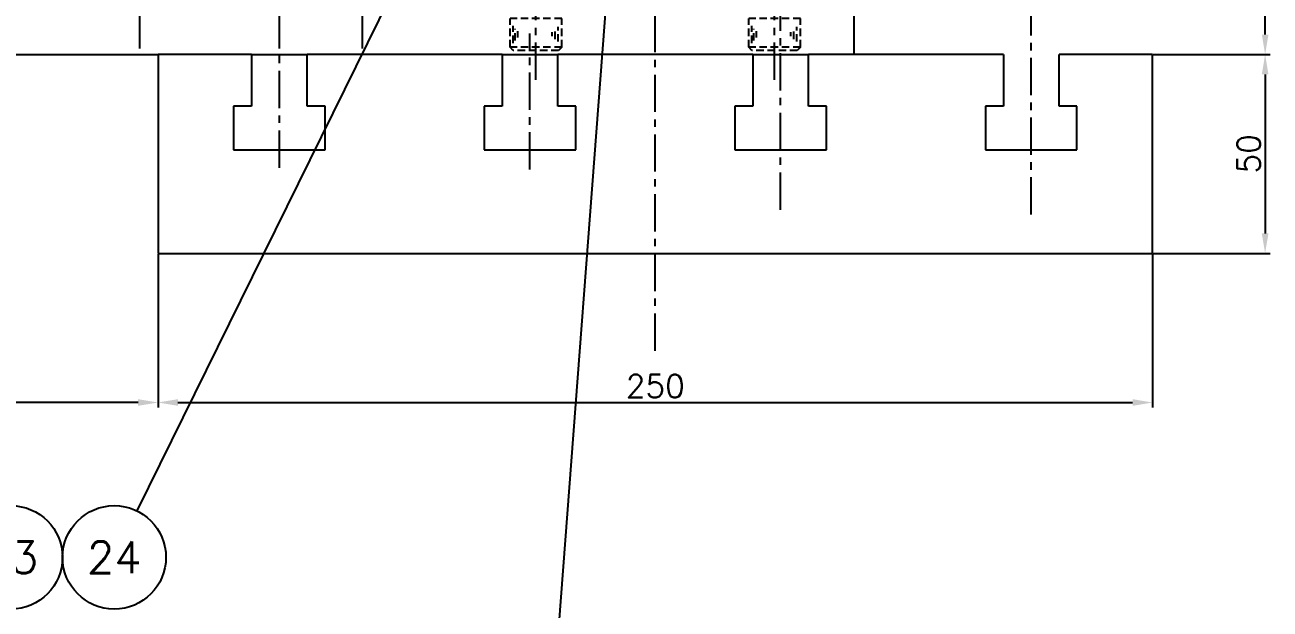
# Model space of a CAD drawing. Extents: x -13768 to 18086, y -10615 to 1188.
# Drawn here: x 219.7 to 532.7, y -995.2 to -848.3 of the extents above; entities that cross this region are included whole.
import ezdxf
from ezdxf.enums import TextEntityAlignment as Align

# ---------------------------------------------------------------- set-up
doc = ezdxf.new("R2010")
doc.units = 0
doc.header["$LTSCALE"] = 7.5
doc.header["$MEASUREMENT"] = 0
doc.linetypes.add('CENTER', pattern=[2, 1.25, -0.25, 0.25, -0.25])
doc.linetypes.add('HIDDEN', pattern=[0.375, 0.25, -0.125])
doc.layers.get('0').update_dxf_attribs({"linetype": 'CONTINUOUS'})
doc.layers.get('DEFPOINTS').update_dxf_attribs({"linetype": 'CONTINUOUS'})
for name, color, linetype in [('0-POS', 3, 'CONTINUOUS'), ('CL', 1, 'CENTER'), ('CO', 3, 'CONTINUOUS'), ('OC', 1, 'HIDDEN'), ('POS', 3, 'CONTINUOUS')]:
    doc.layers.add(name, color=color, linetype=linetype)
doc.styles.add('ROMANS', font='ROMANS.SHX')
doc.dimstyles.new('2CON5', dxfattribs={"dimscale": 2.5, "dimtxt": 2.3, "dimasz": 2, "dimexe": 0.5, "dimexo": 0.0625, "dimgap": 0.5, "dimtad": 1, "dimdec": 4, "dimdsep": 46, "dimtxsty": 'ROMANS', "dimcen": -2, "dimclrt": 7, "dimadec": 0, "dimazin": 0, "dimtfac": 0.869565, "dimtdec": 4, "dimtmove": 0, "dimatfit": 3, "dimfxl": 1, "dimtolj": 1, "dimarcsym": 0})

# ---------------------------------------------------------------- blocks, each defined once
blk = doc.blocks.new('08912L')
for p, q in [((-6.5, 7.2), (-5.7, 8)), ((-6.5, 7.2), (-6.5, 0)), ((-5.7, 8), (5.7, 8)), ((5.7, 8), (6.5, 7.2)), ((6.5, 7.2), (6.5, 0)), ((-6.5, 0), (6.5, 0))]:
    blk.add_line(p, q)
at = {"color": 1}
for p, q in [((-6.5, 7.2), (6.5, 7.2)), ((-5.56, 5.75), (-5.56, 2.02)), ((-4.81, 5.13), (-4.81, 2.89)), ((-4.07, 4.39), (-4.07, 3.39)), ((4.52, 4.76), (4.52, 3.14)), ((5.26, 5.51), (5.26, 2.52)), ((5.76, 6.13), (5.76, 1.78))]:
    blk.add_line(p, q, dxfattribs=at)
blk = doc.blocks.new('*D476')
at = {"layer": 'CO', "color": 0, "lineweight": -2}
for p, q in [((253.13, -905.9), (253.13, -944.48)), ((503.13, -905.9), (503.13, -944.48)), ((258.13, -943.23), (498.13, -943.23))]:
    blk.add_line(p, q, dxfattribs=at)
at = {"layer": 'CO', "color": 0}
for points in [[(258.13, -942.39), (258.13, -944.06), (253.13, -943.23)], [(498.13, -942.39), (498.13, -944.06), (503.13, -943.23)]]:
    blk.add_solid(points, dxfattribs=at)
at = {"layer": 'DEFPOINTS', "color": 0}
for p in [(253.13, -905.74), (503.13, -905.74), (503.13, -943.23)]:
    blk.add_point(p, dxfattribs=at)
at = {"layer": 'CO', "color": 7, "insert": (378.13, -939.1), "char_height": 5.75, "attachment_point": 5, "style": 'ROMANS'}
blk.add_mtext('\\A1;250', dxfattribs=at)
blk = doc.blocks.new('*D477')
at = {"layer": 'CO', "color": 0, "lineweight": -2}
for p, q in [((128.13, -855.9), (128.13, -944.48)), ((253.13, -905.9), (253.13, -944.48)), ((248.13, -943.23), (133.13, -943.23))]:
    blk.add_line(p, q, dxfattribs=at)
at = {"layer": 'CO', "color": 0}
for points in [[(133.13, -942.39), (133.13, -944.06), (128.13, -943.23)], [(248.13, -942.39), (248.13, -944.06), (253.13, -943.23)]]:
    blk.add_solid(points, dxfattribs=at)
at = {"layer": 'DEFPOINTS', "color": 0}
for p in [(128.13, -855.74), (253.13, -905.74), (128.13, -943.23)]:
    blk.add_point(p, dxfattribs=at)
at = {"layer": 'CO', "color": 7, "insert": (190.63, -939.1), "char_height": 5.75, "attachment_point": 5, "style": 'ROMANS'}
blk.add_mtext('\\A1;125', dxfattribs=at)
blk = doc.blocks.new('*D492')
at = {"layer": 'CO', "color": 0, "lineweight": -2}
for p, q in [((503.29, -391.24), (532.68, -391.24)), ((531.43, -850.74), (531.43, -396.24)), ((503.29, -855.74), (532.68, -855.74))]:
    blk.add_line(p, q, dxfattribs=at)
at = {"layer": 'CO', "color": 0}
for points in [[(530.6, -396.24), (532.27, -396.24), (531.43, -391.24)], [(530.6, -850.74), (532.27, -850.74), (531.43, -855.74)]]:
    blk.add_solid(points, dxfattribs=at)
at = {"layer": 'DEFPOINTS', "color": 0}
for p in [(503.13, -391.24), (531.43, -391.24), (503.13, -855.74)]:
    blk.add_point(p, dxfattribs=at)
at = {"layer": 'CO', "color": 7, "insert": (527.31, -623.49), "char_height": 5.75, "attachment_point": 5, "rotation": 90, "style": 'ROMANS'}
blk.add_mtext('\\A1;465', dxfattribs=at)
blk = doc.blocks.new('*D507')
at = {"layer": 'CO', "color": 0, "lineweight": -2}
for p, q in [((503.29, -855.74), (532.68, -855.74)), ((531.43, -860.74), (531.43, -900.74)), ((503.29, -905.74), (532.68, -905.74))]:
    blk.add_line(p, q, dxfattribs=at)
at = {"layer": 'CO', "color": 0}
for points in [[(530.6, -860.74), (532.27, -860.74), (531.43, -855.74)], [(530.6, -900.74), (532.27, -900.74), (531.43, -905.74)]]:
    blk.add_solid(points, dxfattribs=at)
at = {"layer": 'DEFPOINTS', "color": 0}
for p in [(503.13, -855.74), (503.13, -905.74), (531.43, -905.74)]:
    blk.add_point(p, dxfattribs=at)
at = {"layer": 'CO', "color": 7, "insert": (527.31, -880.74), "char_height": 5.75, "attachment_point": 5, "rotation": 90, "style": 'ROMANS'}
blk.add_mtext('\\A1;50', dxfattribs=at)
blk = doc.blocks.new('POS')
at = {"layer": '0-POS'}
blk.add_circle((0, 0), 6.5, dxfattribs=at)
at = {"layer": '0-POS', "style": 'ROMANS', "flags": 4}
blk.add_attdef('P', text='', height=4, dxfattribs=at).set_placement((0, 0), align=Align.MIDDLE)

msp = doc.modelspace()

# ---------------------------------------------------------------- linework, layer by layer
for p, q in [((428.13414, -855.74199), (428.13414, -831.74199)), ((188.13414, -855.74199), (253.13414, -855.74199)), ((253.13414, -855.74199), (253.13414, -905.74199)), ((276.63414, -855.74199), (253.13414, -855.74199)), ((276.63414, -855.74199), (290.63414, -855.74199)), ((276.63414, -855.74199), (276.63414, -868.74199)), ((290.63414, -868.74199), (290.63414, -855.74199)), ((339.63414, -855.74199), (290.63414, -855.74199)), ((339.63414, -855.74199), (353.63414, -855.74199)), ((339.63414, -855.74199), (339.63414, -868.74199)), ((353.63414, -868.74199), (353.63414, -855.74199)), ((402.63414, -855.74199), (353.63414, -855.74199)), ((402.63414, -855.74199), (416.63414, -855.74199)), ((402.63414, -855.74199), (402.63414, -868.74199)), ((416.63414, -868.74199), (416.63414, -855.74199)), ((465.63414, -855.74199), (416.63414, -855.74199)), ((465.63414, -855.74199), (465.63414, -868.74199)), ((479.63414, -868.74199), (479.63414, -855.74199)), ((503.13414, -855.74199), (479.63414, -855.74199)), ((503.13414, -905.74199), (503.13414, -855.74199)), ((276.63414, -868.74199), (272.13414, -868.74199)), ((272.13414, -868.74199), (272.13414, -879.74199)), ((295.13414, -868.74199), (290.63414, -868.74199)), ((295.13414, -879.74199), (295.13414, -868.74199)), ((339.63414, -868.74199), (335.13414, -868.74199)), ((335.13414, -868.74199), (335.13414, -879.74199)), ((358.13414, -868.74199), (353.63414, -868.74199)), ((358.13414, -879.74199), (358.13414, -868.74199)), ((402.63414, -868.74199), (398.13414, -868.74199)), ((398.13414, -868.74199), (398.13414, -879.74199)), ((421.13414, -868.74199), (416.63414, -868.74199)), ((421.13414, -879.74199), (421.13414, -868.74199)), ((465.63414, -868.74199), (461.13414, -868.74199)), ((461.13414, -868.74199), (461.13414, -879.74199)), ((484.13414, -868.74199), (479.63414, -868.74199)), ((484.13414, -879.74199), (484.13414, -868.74199)), ((272.13414, -879.74199), (295.13414, -879.74199)), ((335.13414, -879.74199), (358.13414, -879.74199)), ((398.13414, -879.74199), (421.13414, -879.74199)), ((461.13414, -879.74199), (484.13414, -879.74199)), ((253.13414, -905.74199), (503.13414, -905.74199))]:
    msp.add_line(p, q)
at = {"layer": 'CL'}
for p, q in [((378.13414, -930.19915), (378.13414, -598.17606)), ((248.53414, -854.24107), (248.53414, -790.24756)), ((304.53414, -854.24107), (304.53414, -790.24756)), ((409.63414, -894.76065), (409.63414, -804.43025)), ((348.13414, -862.14355), (348.13414, -806.3221)), ((408.13414, -862.14355), (408.13414, -806.3221)), ((283.63414, -884.21581), (283.63414, -815.27499)), ((472.63414, -895.96035), (472.63414, -838.57717)), ((346.63414, -884.66843), (346.63414, -850.43631))]:
    msp.add_line(p, q, dxfattribs=at)
at = {"layer": 'POS'}
for p, q in [((247.86877, -970.49211), (350.82277, -761.54075)), ((353.93484, -998.81228), (369.20121, -798.8654))]:
    msp.add_line(p, q, dxfattribs=at)

# ---------------------------------------------------------------- block references
at = {"layer": 'OC', "rotation": 180}
for p in [(348.13414, -846.74199), (408.13414, -846.74199)]:
    msp.add_blockref('08912L', p, dxfattribs=at)
at = {"layer": 'POS', "xscale": 2, "yscale": 2, "zscale": 2}
for p, values in [((216.12304, -982.15343), {'P': '23'}), ((242.12304, -982.15343), {'P': '24'})]:
    msp.add_blockref('POS', p, dxfattribs=at).add_auto_attribs(values)

# ---------------------------------------------------------------- dimensions: what is measured, and where the dimension line sits
at = {"layer": 'CO'}
dim = msp.add_linear_dim(base=(531.43244, -391.24198), p1=(503.13414, -855.74199), p2=(503.13414, -391.24198), angle=90, dimstyle='2CON5', override={"dimdec": 0}, dxfattribs=at)
dim.commit()
dim.dimension.update_dxf_attribs({"geometry": '*D492', "text_midpoint": (527.30744, -623.49198)})
for base, p2, picture, middle in [((128.13414, -943.22794), (128.13414, -855.74199), '*D477', (190.63414, -939.10294)), ((503.13414, -943.22794), (503.13414, -905.74199), '*D476', (378.13414, -939.10294))]:
    dim = msp.add_linear_dim(base=base, p1=(253.13414, -905.74199), p2=p2, dimstyle='2CON5', dxfattribs=at)
    dim.commit()
    dim.dimension.update_dxf_attribs({"geometry": picture, "text_midpoint": middle})
dim = msp.add_linear_dim(base=(531.43244, -905.74199), p1=(503.13414, -855.74199), p2=(503.13414, -905.74199), angle=90, dimstyle='2CON5', dxfattribs=at)
dim.commit()
dim.dimension.update_dxf_attribs({"geometry": '*D507', "text_midpoint": (527.30744, -880.74199)})

doc.saveas('drawing.dxf')
